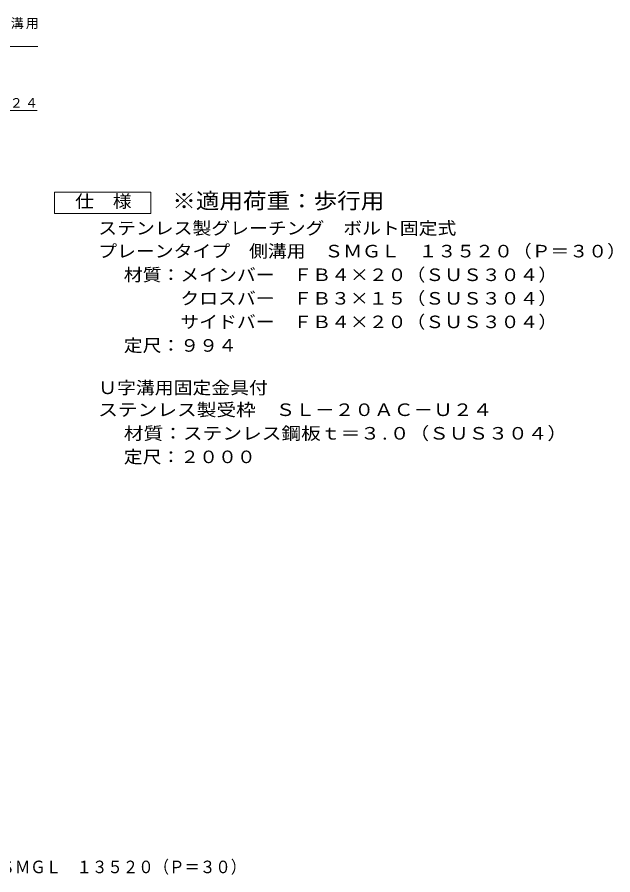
# Model space of a CAD drawing. Units: millimetres at full size; details may follow other scales. Extents: x -407 to 421, y -392 to 305.
# Drawn here: x 143.1 to 421.2, y -382.2 to 18.4 of the extents above; entities that cross this region are included whole.
import ezdxf
from ezdxf.enums import TextEntityAlignment as Align

# ---------------------------------------------------------------- set-up
doc = ezdxf.new("R2010")
doc.units = ezdxf.units.MM
doc.header["$LTSCALE"] = 2
doc.layers.add('D-5_建具', color=7, linetype='Continuous', lineweight=9)
doc.layers.add('F-0_F-0ﾚｲﾔ', color=2, linetype='Continuous')
doc.styles.add('ＭＳ ゴシック', font='')
doc.styles.get('ＭＳ ゴシック').set_extended_font_data('MS Gothic')

msp = doc.modelspace()

# ---------------------------------------------------------------- linework, layer by layer
at = {"layer": 'D-5_建具'}
for p, q in [((27.802, 4.726), (152.806, 4.726)), ((20.389, -25.274), (152.393, -25.274))]:
    msp.add_line(p, q, dxfattribs=at)
msp.add_lwpolyline([(205.521, -73.274), (160.521, -73.274), (160.521, -63.274), (205.521, -63.274)], close=True, dxfattribs=at)

# ---------------------------------------------------------------- texts
at = {"layer": 'D-5_建具', "color": 2, "style": 'ＭＳ ゴシック'}
for s, width, p in [('仕\u3000様', 1.1, (170.155, -72.292)), ('ステンレス製グレーチング\u3000ボルト固定式', 1.1, (180.939, -84.858)), ('プレーンタイプ\u3000側溝用\u3000ＳＭＧＬ\u3000１３５２０（Ｐ＝３０）', 1.1, (180.939, -95.583)), ('材質：メインバー\u3000ＦＢ４×２０（ＳＵＳ３０４）', 1.1, (192.881, -106.624)), ('\u3000\u3000\u3000クロスバー\u3000ＦＢ３×１５（ＳＵＳ３０４）', 1.1, (192.881, -117.624)), ('\u3000\u3000\u3000サイドバー\u3000ＦＢ４×２０（ＳＵＳ３０４）', 1.1, (192.881, -128.624)), ('定尺：９９４', 1.1, (192.881, -139.624)), ('Ｕ字溝用固定金具付', 1.1, (180.939, -159.398)), ('ステンレス製受枠\u3000ＳＬ－２０ＡＣ－Ｕ２４', 1.15, (180.939, -169.659)), ('材質：ステンレス鋼板ｔ＝３.０（ＳＵＳ３０４）', 1.15, (192.881, -180.659)), ('定尺：２０００', 1.1, (192.881, -191.659))]:
    msp.add_text(s, height=5.865, dxfattribs=dict(at, width=width)).set_placement(p, align=Align.BOTTOM_LEFT)
at = {"layer": 'D-5_建具', "color": 3, "style": 'ＭＳ ゴシック', "width": 1.1}
msp.add_text('※適用荷重：歩行用', height=7.331, dxfattribs=at).set_placement((215.521, -73.274), align=Align.BOTTOM_LEFT)
at = {"layer": 'D-5_建具', "char_height": 4.399, "attachment_point": 7, "style": 'ＭＳ ゴシック'}
for s, insert in [('\\T1.17;ボルト固定式\u3000プレーンタイプ\u3000側溝用', (27.806, 12.828)), ('\\T1.17;ステンレス製受枠ＳＬ－２０ＡＣ－Ｕ２４', (20.393, -24.322))]:
    msp.add_mtext(s, dxfattribs=dict(at, insert=insert))
at = {"layer": 'F-0_F-0ﾚｲﾔ', "style": 'ＭＳ ゴシック', "width": 0.9}
msp.add_text('ステンレス製グレーチング\u3000ボルト固定式\u3000プレーンタイプ\u3000側溝用\u3000ＳＭＧＬ\u3000１３５２０（Ｐ＝３０）', height=5.865, dxfattribs=at).set_placement((-95.565, -383.172), align=Align.BOTTOM_LEFT)

doc.saveas('drawing.dxf')
